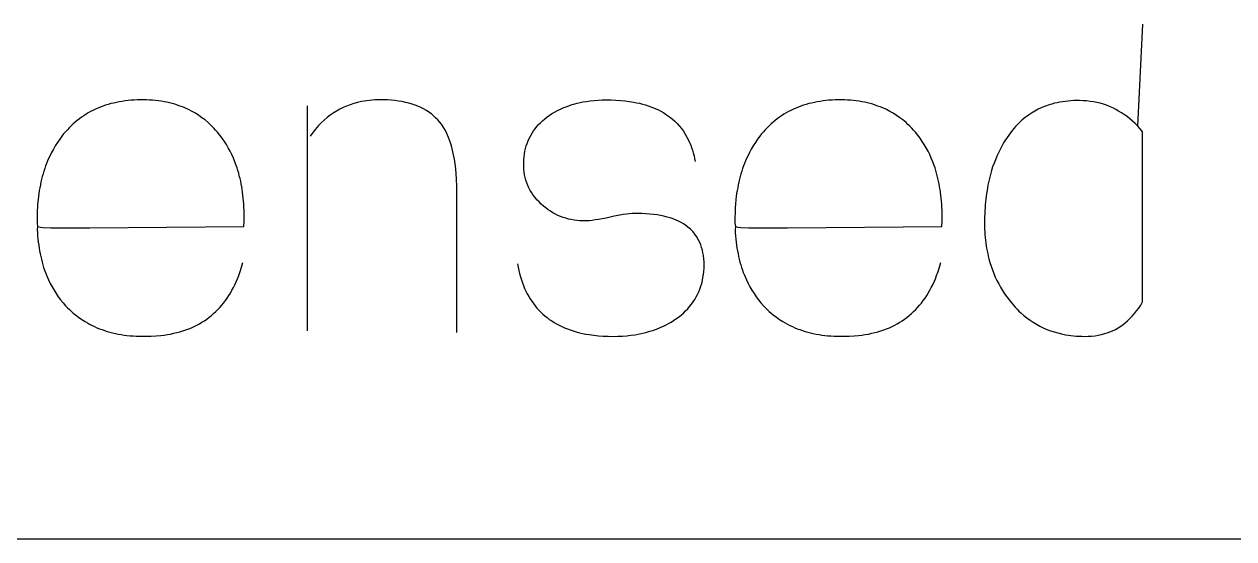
# Model space of a CAD drawing. Extents: x -180 to 180, y -173 to 173.
# Drawn here: x -33.56 to -21.93, y -11 to -6.05 of the extents above; entities that cross this region are included whole.
import ezdxf

# ---------------------------------------------------------------- set-up
doc = ezdxf.new("R2010")
doc.units = 0
doc.header["$MEASUREMENT"] = 0
doc.layers.get('0').update_dxf_attribs({"linetype": 'CONTINUOUS'})

msp = doc.modelspace()

# ---------------------------------------------------------------- linework, layer by layer
for p, q in [((-22.853, -7.034), (-22.804, -6.055)), ((-32.824, -6.851), (-32.849, -6.861)), ((-32.8, -6.842), (-32.824, -6.851)), ((-32.775, -6.833), (-32.8, -6.842)), ((-32.749, -6.825), (-32.775, -6.833)), ((-32.723, -6.818), (-32.749, -6.825)), ((-32.697, -6.812), (-32.723, -6.818)), ((-32.67, -6.806), (-32.697, -6.812)), ((-32.643, -6.8), (-32.67, -6.806)), ((-32.615, -6.796), (-32.643, -6.8)), ((-32.587, -6.792), (-32.615, -6.796)), ((-32.559, -6.788), (-32.587, -6.792)), ((-32.53, -6.786), (-32.559, -6.788)), ((-32.5, -6.784), (-32.53, -6.786)), ((-32.471, -6.783), (-32.5, -6.784)), ((-32.44, -6.782), (-32.471, -6.783)), ((-32.41, -6.782), (-32.44, -6.782)), ((-32.381, -6.783), (-32.41, -6.782)), ((-32.352, -6.784), (-32.381, -6.783)), ((-32.323, -6.786), (-32.352, -6.784)), ((-32.295, -6.788), (-32.323, -6.786)), ((-32.267, -6.792), (-32.295, -6.788)), ((-32.24, -6.795), (-32.267, -6.792)), ((-32.213, -6.8), (-32.24, -6.795)), ((-32.186, -6.805), (-32.213, -6.8)), ((-32.16, -6.811), (-32.186, -6.805)), ((-32.134, -6.817), (-32.16, -6.811)), ((-32.109, -6.824), (-32.134, -6.817)), ((-32.084, -6.832), (-32.109, -6.824)), ((-32.06, -6.841), (-32.084, -6.832)), ((-32.036, -6.85), (-32.06, -6.841)), ((-32.012, -6.859), (-32.036, -6.85)), ((-31.978, -6.875), (-32.012, -6.859)), ((-30.834, -9), (-30.835, -6.839)), ((-30.491, -6.856), (-30.524, -6.872)), ((-30.458, -6.841), (-30.491, -6.856)), ((-30.423, -6.828), (-30.458, -6.841)), ((-30.388, -6.817), (-30.423, -6.828)), ((-30.352, -6.807), (-30.388, -6.817)), ((-30.315, -6.799), (-30.352, -6.807)), ((-30.29, -6.794), (-30.315, -6.799)), ((-30.264, -6.791), (-30.29, -6.794)), ((-30.238, -6.787), (-30.264, -6.791)), ((-30.212, -6.785), (-30.238, -6.787)), ((-30.185, -6.783), (-30.212, -6.785)), ((-30.158, -6.782), (-30.185, -6.783)), ((-30.13, -6.782), (-30.158, -6.782)), ((-30.104, -6.782), (-30.13, -6.782)), ((-30.066, -6.783), (-30.104, -6.782)), ((-30.029, -6.786), (-30.066, -6.783)), ((-29.993, -6.789), (-30.029, -6.786)), ((-29.958, -6.794), (-29.993, -6.789)), ((-29.924, -6.799), (-29.958, -6.794)), ((-29.891, -6.806), (-29.924, -6.799)), ((-29.86, -6.813), (-29.891, -6.806)), ((-29.829, -6.822), (-29.86, -6.813)), ((-29.8, -6.832), (-29.829, -6.822)), ((-29.772, -6.843), (-29.8, -6.832)), ((-29.745, -6.855), (-29.772, -6.843)), ((-29.719, -6.868), (-29.745, -6.855)), ((-28.401, -6.87), (-28.37, -6.856)), ((-28.37, -6.856), (-28.339, -6.844)), ((-28.339, -6.844), (-28.315, -6.835)), ((-28.315, -6.835), (-28.29, -6.827)), ((-28.29, -6.827), (-28.265, -6.82)), ((-28.265, -6.82), (-28.24, -6.814)), ((-28.24, -6.814), (-28.214, -6.808)), ((-28.214, -6.808), (-28.187, -6.802)), ((-28.187, -6.802), (-28.151, -6.796)), ((-28.151, -6.796), (-28.115, -6.791)), ((-28.115, -6.791), (-28.077, -6.787)), ((-28.077, -6.787), (-28.039, -6.784)), ((-28.039, -6.784), (-28, -6.782)), ((-28, -6.782), (-27.96, -6.782)), ((-27.96, -6.782), (-27.913, -6.782)), ((-27.913, -6.782), (-27.868, -6.784)), ((-27.868, -6.784), (-27.823, -6.787)), ((-27.823, -6.787), (-27.781, -6.791)), ((-27.781, -6.791), (-27.739, -6.797)), ((-27.739, -6.797), (-27.699, -6.803)), ((-27.699, -6.803), (-27.67, -6.809)), ((-27.67, -6.809), (-27.641, -6.815)), ((-27.641, -6.815), (-27.613, -6.822)), ((-27.613, -6.822), (-27.586, -6.83)), ((-27.586, -6.83), (-27.559, -6.838)), ((-27.559, -6.838), (-27.534, -6.848)), ((-27.534, -6.848), (-27.509, -6.857)), ((-27.509, -6.857), (-27.484, -6.868)), ((-26.115, -6.851), (-26.14, -6.861)), ((-26.091, -6.842), (-26.115, -6.851)), ((-26.066, -6.833), (-26.091, -6.842)), ((-26.04, -6.825), (-26.066, -6.833)), ((-26.014, -6.818), (-26.04, -6.825)), ((-25.988, -6.812), (-26.014, -6.818)), ((-25.961, -6.806), (-25.988, -6.812)), ((-25.934, -6.8), (-25.961, -6.806)), ((-25.906, -6.796), (-25.934, -6.8)), ((-25.878, -6.792), (-25.906, -6.796)), ((-25.85, -6.788), (-25.878, -6.792)), ((-25.821, -6.786), (-25.85, -6.788)), ((-25.791, -6.784), (-25.821, -6.786)), ((-25.762, -6.783), (-25.791, -6.784)), ((-25.731, -6.782), (-25.762, -6.783)), ((-25.701, -6.782), (-25.731, -6.782)), ((-25.672, -6.783), (-25.701, -6.782)), ((-25.643, -6.784), (-25.672, -6.783)), ((-25.614, -6.786), (-25.643, -6.784)), ((-25.586, -6.788), (-25.614, -6.786)), ((-25.558, -6.792), (-25.586, -6.788)), ((-25.531, -6.795), (-25.558, -6.792)), ((-25.504, -6.8), (-25.531, -6.795)), ((-25.477, -6.805), (-25.504, -6.8)), ((-25.451, -6.811), (-25.477, -6.805)), ((-25.425, -6.817), (-25.451, -6.811)), ((-25.4, -6.824), (-25.425, -6.817)), ((-25.375, -6.832), (-25.4, -6.824)), ((-25.351, -6.841), (-25.375, -6.832)), ((-25.327, -6.85), (-25.351, -6.841)), ((-25.303, -6.859), (-25.327, -6.85)), ((-25.268, -6.875), (-25.303, -6.859)), ((-23.774, -6.856), (-23.808, -6.871)), ((-23.739, -6.842), (-23.774, -6.856)), ((-23.703, -6.829), (-23.739, -6.842)), ((-23.678, -6.822), (-23.703, -6.829)), ((-23.654, -6.815), (-23.678, -6.822)), ((-23.628, -6.809), (-23.654, -6.815)), ((-23.602, -6.804), (-23.628, -6.809)), ((-23.576, -6.8), (-23.602, -6.804)), ((-23.55, -6.796), (-23.576, -6.8)), ((-23.522, -6.793), (-23.55, -6.796)), ((-23.495, -6.791), (-23.522, -6.793)), ((-23.467, -6.789), (-23.495, -6.791)), ((-23.438, -6.789), (-23.467, -6.789)), ((-23.412, -6.789), (-23.438, -6.789)), ((-23.378, -6.79), (-23.412, -6.789)), ((-23.344, -6.792), (-23.378, -6.79)), ((-23.311, -6.796), (-23.344, -6.792)), ((-23.278, -6.801), (-23.311, -6.796)), ((-23.246, -6.807), (-23.278, -6.801)), ((-23.214, -6.815), (-23.246, -6.807)), ((-23.183, -6.824), (-23.214, -6.815)), ((-23.153, -6.834), (-23.183, -6.824)), ((-23.123, -6.846), (-23.153, -6.834)), ((-23.093, -6.859), (-23.123, -6.846)), ((-23.064, -6.873), (-23.093, -6.859)), ((-33.027, -6.964), (-33.047, -6.98)), ((-33.006, -6.949), (-33.027, -6.964)), ((-32.985, -6.934), (-33.006, -6.949)), ((-32.963, -6.92), (-32.985, -6.934)), ((-32.941, -6.907), (-32.963, -6.92)), ((-32.919, -6.895), (-32.941, -6.907)), ((-32.896, -6.883), (-32.919, -6.895)), ((-32.872, -6.872), (-32.896, -6.883)), ((-32.849, -6.861), (-32.872, -6.872)), ((-31.944, -6.892), (-31.978, -6.875)), ((-31.911, -6.911), (-31.944, -6.892)), ((-31.879, -6.931), (-31.911, -6.911)), ((-31.848, -6.953), (-31.879, -6.931)), ((-31.818, -6.975), (-31.848, -6.953)), ((-31.789, -7), (-31.818, -6.975)), ((-30.673, -6.976), (-30.701, -7.002)), ((-30.645, -6.952), (-30.673, -6.976)), ((-30.616, -6.93), (-30.645, -6.952)), ((-30.586, -6.909), (-30.616, -6.93)), ((-30.555, -6.89), (-30.586, -6.909)), ((-30.524, -6.872), (-30.555, -6.89)), ((-29.69, -6.885), (-29.719, -6.868)), ((-29.666, -6.9), (-29.69, -6.885)), ((-29.643, -6.917), (-29.666, -6.9)), ((-29.622, -6.934), (-29.643, -6.917)), ((-29.602, -6.953), (-29.622, -6.934)), ((-29.582, -6.973), (-29.602, -6.953)), ((-29.564, -6.994), (-29.582, -6.973)), ((-28.574, -6.982), (-28.553, -6.965)), ((-28.553, -6.965), (-28.532, -6.948)), ((-28.532, -6.948), (-28.509, -6.931)), ((-28.509, -6.931), (-28.487, -6.917)), ((-28.487, -6.917), (-28.459, -6.9)), ((-28.459, -6.9), (-28.43, -6.885)), ((-28.43, -6.885), (-28.401, -6.87)), ((-27.484, -6.868), (-27.461, -6.879)), ((-27.461, -6.879), (-27.438, -6.89)), ((-27.438, -6.89), (-27.409, -6.907)), ((-27.409, -6.907), (-27.381, -6.925)), ((-27.381, -6.925), (-27.354, -6.944)), ((-27.354, -6.944), (-27.328, -6.964)), ((-27.328, -6.964), (-27.304, -6.986)), ((-26.318, -6.964), (-26.338, -6.98)), ((-26.297, -6.949), (-26.318, -6.964)), ((-26.276, -6.934), (-26.297, -6.949)), ((-26.254, -6.92), (-26.276, -6.934)), ((-26.232, -6.907), (-26.254, -6.92)), ((-26.21, -6.895), (-26.232, -6.907)), ((-26.187, -6.883), (-26.21, -6.895)), ((-26.163, -6.872), (-26.187, -6.883)), ((-26.14, -6.861), (-26.163, -6.872)), ((-25.235, -6.892), (-25.268, -6.875)), ((-25.202, -6.911), (-25.235, -6.892)), ((-25.17, -6.931), (-25.202, -6.911)), ((-25.139, -6.953), (-25.17, -6.931)), ((-25.109, -6.975), (-25.139, -6.953)), ((-25.08, -7), (-25.109, -6.975)), ((-23.963, -6.975), (-23.991, -7.001)), ((-23.934, -6.951), (-23.963, -6.975)), ((-23.904, -6.929), (-23.934, -6.951)), ((-23.873, -6.908), (-23.904, -6.929)), ((-23.841, -6.889), (-23.873, -6.908)), ((-23.808, -6.871), (-23.841, -6.889)), ((-23.036, -6.889), (-23.064, -6.873)), ((-23.008, -6.905), (-23.036, -6.889)), ((-22.981, -6.924), (-23.008, -6.905)), ((-22.954, -6.943), (-22.981, -6.924)), ((-22.928, -6.964), (-22.954, -6.943)), ((-22.902, -6.986), (-22.928, -6.964)), ((-33.16, -7.089), (-33.178, -7.109)), ((-33.142, -7.069), (-33.16, -7.089)), ((-33.124, -7.05), (-33.142, -7.069)), ((-33.106, -7.031), (-33.124, -7.05)), ((-33.087, -7.013), (-33.106, -7.031)), ((-33.067, -6.996), (-33.087, -7.013)), ((-33.047, -6.98), (-33.067, -6.996)), ((-31.77, -7.017), (-31.789, -7)), ((-31.752, -7.035), (-31.77, -7.017)), ((-31.734, -7.053), (-31.752, -7.035)), ((-31.717, -7.072), (-31.734, -7.053)), ((-31.699, -7.092), (-31.717, -7.072)), ((-31.675, -7.122), (-31.699, -7.092)), ((-30.777, -7.088), (-30.793, -7.109)), ((-30.761, -7.068), (-30.777, -7.088)), ((-30.744, -7.048), (-30.761, -7.068)), ((-30.727, -7.029), (-30.744, -7.048)), ((-30.701, -7.002), (-30.727, -7.029)), ((-29.547, -7.016), (-29.564, -6.994)), ((-29.53, -7.04), (-29.547, -7.016)), ((-29.514, -7.067), (-29.53, -7.04)), ((-29.498, -7.096), (-29.514, -7.067)), ((-28.675, -7.101), (-28.661, -7.08)), ((-28.661, -7.08), (-28.646, -7.059)), ((-28.646, -7.059), (-28.629, -7.039)), ((-28.629, -7.039), (-28.612, -7.019)), ((-28.612, -7.019), (-28.594, -7.001)), ((-28.594, -7.001), (-28.574, -6.982)), ((-27.304, -6.986), (-27.281, -7.008)), ((-27.281, -7.008), (-27.26, -7.032)), ((-27.26, -7.032), (-27.239, -7.057)), ((-27.239, -7.057), (-27.22, -7.084)), ((-27.22, -7.084), (-27.202, -7.111)), ((-26.451, -7.089), (-26.468, -7.109)), ((-26.433, -7.069), (-26.451, -7.089)), ((-26.415, -7.05), (-26.433, -7.069)), ((-26.397, -7.031), (-26.415, -7.05)), ((-26.377, -7.013), (-26.397, -7.031)), ((-26.358, -6.996), (-26.377, -7.013)), ((-26.338, -6.98), (-26.358, -6.996)), ((-25.061, -7.017), (-25.08, -7)), ((-25.043, -7.035), (-25.061, -7.017)), ((-25.025, -7.053), (-25.043, -7.035)), ((-25.007, -7.072), (-25.025, -7.053)), ((-24.99, -7.092), (-25.007, -7.072)), ((-24.966, -7.122), (-24.99, -7.092)), ((-24.061, -7.077), (-24.077, -7.098)), ((-24.044, -7.057), (-24.061, -7.077)), ((-24.027, -7.038), (-24.044, -7.057)), ((-24.009, -7.019), (-24.027, -7.038)), ((-23.991, -7.001), (-24.009, -7.019)), ((-22.877, -7.01), (-22.902, -6.986)), ((-22.853, -7.034), (-22.877, -7.01)), ((-22.829, -7.06), (-22.853, -7.034)), ((-22.806, -7.088), (-22.829, -7.06)), ((-22.806, -8.723), (-22.806, -7.088)), ((-33.237, -7.19), (-33.258, -7.222)), ((-33.216, -7.159), (-33.237, -7.19)), ((-33.194, -7.129), (-33.216, -7.159)), ((-33.178, -7.109), (-33.194, -7.129)), ((-31.654, -7.151), (-31.675, -7.122)), ((-31.633, -7.181), (-31.654, -7.151)), ((-31.613, -7.211), (-31.633, -7.181)), ((-30.793, -7.109), (-30.809, -7.131)), ((-29.488, -7.12), (-29.498, -7.096)), ((-29.477, -7.144), (-29.488, -7.12)), ((-29.468, -7.169), (-29.477, -7.144)), ((-29.459, -7.195), (-29.468, -7.169)), ((-29.45, -7.223), (-29.459, -7.195)), ((-28.73, -7.225), (-28.722, -7.2)), ((-28.722, -7.2), (-28.713, -7.176)), ((-28.713, -7.176), (-28.703, -7.153)), ((-28.703, -7.153), (-28.691, -7.13)), ((-28.691, -7.13), (-28.675, -7.101)), ((-27.202, -7.111), (-27.186, -7.14)), ((-27.186, -7.14), (-27.171, -7.169)), ((-27.171, -7.169), (-27.16, -7.192)), ((-27.16, -7.192), (-27.15, -7.216)), ((-26.528, -7.19), (-26.548, -7.222)), ((-26.507, -7.159), (-26.528, -7.19)), ((-26.485, -7.129), (-26.507, -7.159)), ((-26.468, -7.109), (-26.485, -7.129)), ((-24.944, -7.151), (-24.966, -7.122)), ((-24.924, -7.181), (-24.944, -7.151)), ((-24.904, -7.211), (-24.924, -7.181)), ((-24.142, -7.196), (-24.16, -7.226)), ((-24.124, -7.166), (-24.142, -7.196)), ((-24.109, -7.142), (-24.124, -7.166)), ((-24.093, -7.12), (-24.109, -7.142)), ((-24.077, -7.098), (-24.093, -7.12)), ((-33.312, -7.322), (-33.322, -7.345)), ((-33.295, -7.287), (-33.312, -7.322)), ((-33.277, -7.254), (-33.295, -7.287)), ((-33.258, -7.222), (-33.277, -7.254)), ((-31.595, -7.243), (-31.613, -7.211)), ((-31.578, -7.275), (-31.595, -7.243)), ((-31.561, -7.308), (-31.578, -7.275)), ((-31.546, -7.342), (-31.561, -7.308)), ((-29.443, -7.251), (-29.45, -7.223)), ((-29.435, -7.28), (-29.443, -7.251)), ((-29.429, -7.311), (-29.435, -7.28)), ((-29.421, -7.353), (-29.429, -7.311)), ((-28.751, -7.329), (-28.748, -7.302)), ((-28.748, -7.302), (-28.743, -7.276)), ((-28.743, -7.276), (-28.737, -7.25)), ((-28.737, -7.25), (-28.73, -7.225)), ((-27.15, -7.216), (-27.141, -7.241)), ((-27.141, -7.241), (-27.133, -7.266)), ((-27.133, -7.266), (-27.125, -7.292)), ((-27.125, -7.292), (-27.118, -7.318)), ((-27.118, -7.318), (-27.112, -7.345)), ((-26.602, -7.322), (-26.613, -7.345)), ((-26.586, -7.287), (-26.602, -7.322)), ((-26.568, -7.254), (-26.586, -7.287)), ((-26.548, -7.222), (-26.568, -7.254)), ((-24.886, -7.243), (-24.904, -7.211)), ((-24.868, -7.275), (-24.886, -7.243)), ((-24.852, -7.308), (-24.868, -7.275)), ((-24.837, -7.342), (-24.852, -7.308)), ((-24.207, -7.323), (-24.221, -7.357)), ((-24.192, -7.29), (-24.207, -7.323)), ((-24.176, -7.258), (-24.192, -7.29)), ((-24.16, -7.226), (-24.176, -7.258)), ((-33.36, -7.442), (-33.368, -7.467)), ((-33.351, -7.417), (-33.36, -7.442)), ((-33.342, -7.393), (-33.351, -7.417)), ((-33.332, -7.368), (-33.342, -7.393)), ((-33.322, -7.345), (-33.332, -7.368)), ((-31.532, -7.377), (-31.546, -7.342)), ((-31.519, -7.412), (-31.532, -7.377)), ((-31.51, -7.436), (-31.519, -7.412)), ((-31.503, -7.461), (-31.51, -7.436)), ((-29.415, -7.397), (-29.421, -7.353)), ((-29.409, -7.443), (-29.415, -7.397)), ((-28.755, -7.385), (-28.754, -7.357)), ((-28.755, -7.419), (-28.755, -7.385)), ((-28.753, -7.447), (-28.755, -7.419)), ((-28.754, -7.357), (-28.751, -7.329)), ((-27.112, -7.345), (-27.106, -7.373)), ((-26.651, -7.442), (-26.659, -7.467)), ((-26.642, -7.417), (-26.651, -7.442)), ((-26.633, -7.393), (-26.642, -7.417)), ((-26.623, -7.368), (-26.633, -7.393)), ((-26.613, -7.345), (-26.623, -7.368)), ((-24.823, -7.377), (-24.837, -7.342)), ((-24.809, -7.412), (-24.823, -7.377)), ((-24.801, -7.436), (-24.809, -7.412)), ((-24.793, -7.461), (-24.801, -7.436)), ((-24.247, -7.426), (-24.258, -7.462)), ((-24.234, -7.391), (-24.247, -7.426)), ((-24.221, -7.357), (-24.234, -7.391)), ((-33.39, -7.545), (-33.396, -7.571)), ((-33.383, -7.518), (-33.39, -7.545)), ((-33.376, -7.492), (-33.383, -7.518)), ((-33.368, -7.467), (-33.376, -7.492)), ((-31.495, -7.486), (-31.503, -7.461)), ((-31.489, -7.511), (-31.495, -7.486)), ((-31.482, -7.537), (-31.489, -7.511)), ((-31.476, -7.563), (-31.482, -7.537)), ((-29.405, -7.491), (-29.409, -7.443)), ((-29.401, -7.541), (-29.405, -7.491)), ((-29.4, -7.567), (-29.401, -7.541)), ((-28.751, -7.474), (-28.753, -7.447)), ((-28.746, -7.501), (-28.751, -7.474)), ((-28.741, -7.528), (-28.746, -7.501)), ((-28.734, -7.554), (-28.741, -7.528)), ((-28.726, -7.579), (-28.734, -7.554)), ((-26.681, -7.545), (-26.687, -7.571)), ((-26.674, -7.518), (-26.681, -7.545)), ((-26.667, -7.492), (-26.674, -7.518)), ((-26.659, -7.467), (-26.667, -7.492)), ((-24.786, -7.486), (-24.793, -7.461)), ((-24.779, -7.511), (-24.786, -7.486)), ((-24.773, -7.537), (-24.779, -7.511)), ((-24.767, -7.563), (-24.773, -7.537)), ((-24.281, -7.549), (-24.287, -7.575)), ((-24.275, -7.524), (-24.281, -7.549)), ((-24.268, -7.499), (-24.275, -7.524)), ((-24.258, -7.462), (-24.268, -7.499)), ((-33.412, -7.654), (-33.417, -7.682)), ((-33.408, -7.626), (-33.412, -7.654)), ((-33.402, -7.598), (-33.408, -7.626)), ((-33.396, -7.571), (-33.402, -7.598)), ((-31.471, -7.589), (-31.476, -7.563)), ((-31.466, -7.616), (-31.471, -7.589)), ((-31.462, -7.643), (-31.466, -7.616)), ((-31.458, -7.67), (-31.462, -7.643)), ((-31.454, -7.698), (-31.458, -7.67)), ((-29.399, -7.593), (-29.4, -7.567)), ((-29.399, -7.619), (-29.399, -7.593)), ((-29.398, -7.646), (-29.399, -7.619)), ((-29.398, -9.018), (-29.398, -7.646)), ((-28.716, -7.604), (-28.726, -7.579)), ((-28.705, -7.628), (-28.716, -7.604)), ((-28.692, -7.652), (-28.705, -7.628)), ((-28.678, -7.675), (-28.692, -7.652)), ((-26.703, -7.654), (-26.708, -7.682)), ((-26.698, -7.626), (-26.703, -7.654)), ((-26.693, -7.598), (-26.698, -7.626)), ((-26.687, -7.571), (-26.693, -7.598)), ((-24.762, -7.589), (-24.767, -7.563)), ((-24.757, -7.616), (-24.762, -7.589)), ((-24.752, -7.643), (-24.757, -7.616)), ((-24.748, -7.67), (-24.752, -7.643)), ((-24.745, -7.698), (-24.748, -7.67)), ((-24.301, -7.653), (-24.306, -7.68)), ((-24.297, -7.627), (-24.301, -7.653)), ((-24.292, -7.6), (-24.297, -7.627)), ((-24.287, -7.575), (-24.292, -7.6)), ((-33.428, -7.783), (-33.43, -7.813)), ((-33.424, -7.739), (-33.428, -7.783)), ((-33.421, -7.71), (-33.424, -7.739)), ((-33.417, -7.682), (-33.421, -7.71)), ((-31.451, -7.726), (-31.454, -7.698)), ((-31.448, -7.755), (-31.451, -7.726)), ((-31.446, -7.784), (-31.448, -7.755)), ((-31.445, -7.813), (-31.446, -7.784)), ((-28.663, -7.698), (-28.678, -7.675)), ((-28.646, -7.72), (-28.663, -7.698)), ((-28.628, -7.742), (-28.646, -7.72)), ((-28.608, -7.762), (-28.628, -7.742)), ((-28.587, -7.783), (-28.608, -7.762)), ((-28.565, -7.802), (-28.587, -7.783)), ((-26.719, -7.783), (-26.721, -7.813)), ((-26.715, -7.739), (-26.719, -7.783)), ((-26.712, -7.71), (-26.715, -7.739)), ((-26.708, -7.682), (-26.712, -7.71)), ((-24.742, -7.726), (-24.745, -7.698)), ((-24.739, -7.755), (-24.742, -7.726)), ((-24.737, -7.784), (-24.739, -7.755)), ((-24.736, -7.813), (-24.737, -7.784)), ((-24.318, -7.791), (-24.32, -7.819)), ((-24.316, -7.762), (-24.318, -7.791)), ((-24.313, -7.735), (-24.316, -7.762)), ((-24.309, -7.707), (-24.313, -7.735)), ((-24.306, -7.68), (-24.309, -7.707)), ((-33.433, -7.874), (-33.434, -7.905)), ((-33.434, -7.905), (-33.434, -7.937)), ((-33.432, -7.844), (-33.433, -7.874)), ((-33.43, -7.813), (-33.432, -7.844)), ((-31.443, -7.842), (-31.445, -7.813)), ((-31.443, -7.872), (-31.443, -7.842)), ((-31.443, -7.903), (-31.443, -7.872)), ((-31.443, -7.943), (-31.443, -7.903)), ((-28.543, -7.82), (-28.565, -7.802)), ((-28.521, -7.837), (-28.543, -7.82)), ((-28.498, -7.852), (-28.521, -7.837)), ((-28.475, -7.867), (-28.498, -7.852)), ((-28.451, -7.88), (-28.475, -7.867)), ((-28.427, -7.892), (-28.451, -7.88)), ((-28.402, -7.902), (-28.427, -7.892)), ((-28.377, -7.912), (-28.402, -7.902)), ((-27.885, -7.901), (-27.963, -7.918)), ((-27.831, -7.89), (-27.885, -7.901)), ((-27.798, -7.884), (-27.831, -7.89)), ((-27.767, -7.88), (-27.798, -7.884)), ((-27.739, -7.876), (-27.767, -7.88)), ((-27.713, -7.874), (-27.739, -7.876)), ((-27.684, -7.873), (-27.713, -7.874)), ((-27.659, -7.873), (-27.684, -7.873)), ((-27.619, -7.874), (-27.659, -7.873)), ((-27.58, -7.876), (-27.619, -7.874)), ((-27.543, -7.879), (-27.58, -7.876)), ((-27.507, -7.883), (-27.543, -7.879)), ((-27.472, -7.887), (-27.507, -7.883)), ((-27.439, -7.893), (-27.472, -7.887)), ((-27.407, -7.9), (-27.439, -7.893)), ((-27.376, -7.908), (-27.407, -7.9)), ((-26.724, -7.874), (-26.725, -7.905)), ((-26.725, -7.905), (-26.725, -7.937)), ((-26.723, -7.844), (-26.724, -7.874)), ((-26.721, -7.813), (-26.723, -7.844)), ((-24.734, -7.842), (-24.736, -7.813)), ((-24.734, -7.872), (-24.734, -7.842)), ((-24.733, -7.903), (-24.734, -7.872)), ((-24.734, -7.943), (-24.733, -7.903)), ((-24.324, -7.907), (-24.325, -7.936)), ((-24.323, -7.877), (-24.324, -7.907)), ((-24.322, -7.848), (-24.323, -7.877)), ((-24.32, -7.819), (-24.322, -7.848)), ((-33.434, -7.937), (-33.434, -7.968)), ((-33.434, -7.968), (-33.428, -8)), ((-33.428, -8), (-33.432, -8.03)), ((-33.428, -8), (-33.402, -8.005)), ((-33.402, -8.005), (-33.377, -8.007)), ((-33.377, -8.007), (-33.3, -8.01)), ((-33.3, -8.01), (-33.23, -8.011)), ((-33.23, -8.011), (-32.927, -8.013)), ((-32.927, -8.013), (-31.445, -8)), ((-31.445, -8), (-31.443, -7.943)), ((-28.351, -7.92), (-28.377, -7.912)), ((-28.325, -7.927), (-28.351, -7.92)), ((-28.298, -7.933), (-28.325, -7.927)), ((-28.271, -7.938), (-28.298, -7.933)), ((-28.243, -7.942), (-28.271, -7.938)), ((-28.215, -7.944), (-28.243, -7.942)), ((-28.186, -7.945), (-28.215, -7.944)), ((-28.155, -7.945), (-28.186, -7.945)), ((-28.124, -7.943), (-28.155, -7.945)), ((-28.096, -7.94), (-28.124, -7.943)), ((-28.067, -7.936), (-28.096, -7.94)), ((-28.035, -7.931), (-28.067, -7.936)), ((-28, -7.925), (-28.035, -7.931)), ((-27.963, -7.918), (-28, -7.925)), ((-27.347, -7.916), (-27.376, -7.908)), ((-27.318, -7.926), (-27.347, -7.916)), ((-27.291, -7.937), (-27.318, -7.926)), ((-27.266, -7.948), (-27.291, -7.937)), ((-27.241, -7.961), (-27.266, -7.948)), ((-27.218, -7.974), (-27.241, -7.961)), ((-27.197, -7.989), (-27.218, -7.974)), ((-27.176, -8.004), (-27.197, -7.989)), ((-27.152, -8.025), (-27.176, -8.004)), ((-26.725, -7.937), (-26.725, -7.968)), ((-26.725, -7.968), (-26.719, -8)), ((-26.719, -8), (-26.723, -8.03)), ((-26.719, -8), (-26.693, -8.005)), ((-26.693, -8.005), (-26.668, -8.007)), ((-26.668, -8.007), (-26.591, -8.01)), ((-26.591, -8.01), (-26.521, -8.011)), ((-26.521, -8.011), (-26.218, -8.013)), ((-26.218, -8.013), (-24.735, -8)), ((-24.735, -8), (-24.734, -7.943)), ((-24.325, -7.936), (-24.325, -7.966)), ((-24.325, -7.966), (-24.325, -7.994)), ((-24.325, -7.994), (-24.324, -8.022)), ((-24.324, -8.022), (-24.323, -8.05)), ((-33.432, -8.03), (-33.43, -8.06)), ((-33.43, -8.06), (-33.428, -8.09)), ((-33.428, -8.09), (-33.425, -8.12)), ((-33.425, -8.12), (-33.422, -8.149)), ((-27.13, -8.047), (-27.152, -8.025)), ((-27.11, -8.071), (-27.13, -8.047)), ((-27.093, -8.096), (-27.11, -8.071)), ((-27.077, -8.123), (-27.093, -8.096)), ((-27.063, -8.151), (-27.077, -8.123)), ((-26.723, -8.03), (-26.721, -8.06)), ((-26.721, -8.06), (-26.719, -8.09)), ((-26.719, -8.09), (-26.716, -8.12)), ((-26.716, -8.12), (-26.713, -8.149)), ((-24.323, -8.05), (-24.321, -8.077)), ((-24.321, -8.077), (-24.319, -8.104)), ((-24.319, -8.104), (-24.316, -8.13)), ((-24.316, -8.13), (-24.313, -8.157)), ((-33.422, -8.149), (-33.418, -8.177)), ((-33.418, -8.177), (-33.414, -8.206)), ((-33.414, -8.206), (-33.409, -8.233)), ((-33.409, -8.233), (-33.404, -8.261)), ((-27.053, -8.175), (-27.063, -8.151)), ((-27.045, -8.199), (-27.053, -8.175)), ((-27.038, -8.225), (-27.045, -8.199)), ((-27.032, -8.252), (-27.038, -8.225)), ((-27.028, -8.279), (-27.032, -8.252)), ((-26.713, -8.149), (-26.709, -8.177)), ((-26.709, -8.177), (-26.705, -8.206)), ((-26.705, -8.206), (-26.7, -8.233)), ((-26.7, -8.233), (-26.695, -8.261)), ((-24.313, -8.157), (-24.309, -8.183)), ((-24.309, -8.183), (-24.305, -8.208)), ((-24.305, -8.208), (-24.301, -8.234)), ((-24.301, -8.234), (-24.295, -8.259)), ((-33.404, -8.261), (-33.398, -8.288)), ((-33.398, -8.288), (-33.392, -8.314)), ((-33.392, -8.314), (-33.385, -8.341)), ((-33.385, -8.341), (-33.378, -8.366)), ((-33.378, -8.366), (-33.37, -8.392)), ((-31.467, -8.388), (-31.455, -8.344)), ((-28.816, -8.356), (-28.81, -8.389)), ((-27.024, -8.308), (-27.028, -8.279)), ((-27.022, -8.337), (-27.024, -8.308)), ((-27.022, -8.368), (-27.022, -8.337)), ((-27.022, -8.399), (-27.022, -8.368)), ((-26.695, -8.261), (-26.689, -8.288)), ((-26.689, -8.288), (-26.683, -8.314)), ((-26.683, -8.314), (-26.676, -8.341)), ((-26.676, -8.341), (-26.668, -8.366)), ((-26.668, -8.366), (-26.661, -8.392)), ((-24.758, -8.388), (-24.746, -8.344)), ((-24.295, -8.259), (-24.29, -8.284)), ((-24.29, -8.284), (-24.284, -8.309)), ((-24.284, -8.309), (-24.273, -8.345)), ((-24.273, -8.345), (-24.262, -8.381)), ((-33.37, -8.392), (-33.361, -8.417)), ((-33.361, -8.417), (-33.353, -8.441)), ((-33.353, -8.441), (-33.343, -8.465)), ((-33.343, -8.465), (-33.333, -8.489)), ((-31.507, -8.501), (-31.495, -8.471)), ((-31.495, -8.471), (-31.481, -8.43)), ((-31.481, -8.43), (-31.467, -8.388)), ((-28.81, -8.389), (-28.803, -8.42)), ((-28.803, -8.42), (-28.795, -8.451)), ((-28.795, -8.451), (-28.787, -8.481)), ((-28.787, -8.481), (-28.778, -8.51)), ((-27.032, -8.489), (-27.027, -8.46)), ((-27.027, -8.46), (-27.024, -8.43)), ((-27.024, -8.43), (-27.022, -8.399)), ((-26.661, -8.392), (-26.652, -8.417)), ((-26.652, -8.417), (-26.644, -8.441)), ((-26.644, -8.441), (-26.634, -8.465)), ((-26.634, -8.465), (-26.624, -8.489)), ((-24.798, -8.501), (-24.786, -8.471)), ((-24.786, -8.471), (-24.772, -8.43)), ((-24.772, -8.43), (-24.758, -8.388)), ((-24.262, -8.381), (-24.25, -8.416)), ((-24.25, -8.416), (-24.236, -8.451)), ((-24.236, -8.451), (-24.222, -8.485)), ((-24.222, -8.485), (-24.206, -8.518)), ((-33.333, -8.489), (-33.323, -8.512)), ((-33.323, -8.512), (-33.307, -8.546)), ((-33.307, -8.546), (-33.289, -8.58)), ((-33.289, -8.58), (-33.27, -8.612)), ((-31.56, -8.612), (-31.546, -8.585)), ((-31.546, -8.585), (-31.532, -8.558)), ((-31.532, -8.558), (-31.519, -8.53)), ((-31.519, -8.53), (-31.507, -8.501)), ((-28.778, -8.51), (-28.768, -8.539)), ((-28.768, -8.539), (-28.757, -8.567)), ((-28.757, -8.567), (-28.746, -8.594)), ((-28.746, -8.594), (-28.734, -8.62)), ((-27.071, -8.626), (-27.061, -8.6)), ((-27.061, -8.6), (-27.052, -8.573)), ((-27.052, -8.573), (-27.044, -8.545)), ((-27.044, -8.545), (-27.037, -8.517)), ((-27.037, -8.517), (-27.032, -8.489)), ((-26.624, -8.489), (-26.614, -8.512)), ((-26.614, -8.512), (-26.598, -8.546)), ((-26.598, -8.546), (-26.58, -8.58)), ((-26.58, -8.58), (-26.561, -8.612)), ((-24.851, -8.612), (-24.837, -8.585)), ((-24.837, -8.585), (-24.823, -8.558)), ((-24.823, -8.558), (-24.81, -8.53)), ((-24.81, -8.53), (-24.798, -8.501)), ((-24.206, -8.518), (-24.189, -8.551)), ((-24.189, -8.551), (-24.171, -8.583)), ((-24.171, -8.583), (-24.152, -8.614)), ((-33.27, -8.612), (-33.25, -8.643)), ((-33.25, -8.643), (-33.229, -8.674)), ((-33.229, -8.674), (-33.207, -8.703)), ((-33.207, -8.703), (-33.184, -8.732)), ((-31.64, -8.734), (-31.623, -8.711)), ((-31.623, -8.711), (-31.606, -8.687)), ((-31.606, -8.687), (-31.59, -8.663)), ((-31.59, -8.663), (-31.575, -8.638)), ((-31.575, -8.638), (-31.56, -8.612)), ((-28.734, -8.62), (-28.721, -8.645)), ((-28.721, -8.645), (-28.707, -8.67)), ((-28.707, -8.67), (-28.693, -8.694)), ((-28.693, -8.694), (-28.678, -8.717)), ((-28.678, -8.717), (-28.662, -8.739)), ((-27.125, -8.723), (-27.11, -8.7)), ((-27.11, -8.7), (-27.096, -8.676)), ((-27.096, -8.676), (-27.083, -8.651)), ((-27.083, -8.651), (-27.071, -8.626)), ((-26.561, -8.612), (-26.541, -8.643)), ((-26.541, -8.643), (-26.52, -8.674)), ((-26.52, -8.674), (-26.498, -8.703)), ((-26.498, -8.703), (-26.475, -8.732)), ((-24.931, -8.734), (-24.914, -8.711)), ((-24.914, -8.711), (-24.897, -8.687)), ((-24.897, -8.687), (-24.881, -8.663)), ((-24.881, -8.663), (-24.866, -8.638)), ((-24.866, -8.638), (-24.851, -8.612)), ((-24.152, -8.614), (-24.132, -8.645)), ((-24.132, -8.645), (-24.111, -8.675)), ((-24.111, -8.675), (-24.088, -8.705)), ((-24.088, -8.705), (-24.064, -8.735)), ((-33.184, -8.732), (-33.159, -8.76)), ((-33.159, -8.76), (-33.141, -8.779)), ((-33.141, -8.779), (-33.123, -8.797)), ((-33.123, -8.797), (-33.104, -8.815)), ((-33.104, -8.815), (-33.085, -8.831)), ((-33.085, -8.831), (-33.065, -8.848)), ((-31.758, -8.854), (-31.737, -8.836)), ((-31.737, -8.836), (-31.716, -8.817)), ((-31.716, -8.817), (-31.696, -8.797)), ((-31.696, -8.797), (-31.677, -8.777)), ((-31.677, -8.777), (-31.658, -8.756)), ((-31.658, -8.756), (-31.64, -8.734)), ((-28.662, -8.739), (-28.645, -8.761)), ((-28.645, -8.761), (-28.628, -8.782)), ((-28.628, -8.782), (-28.61, -8.802)), ((-28.61, -8.802), (-28.591, -8.821)), ((-28.591, -8.821), (-28.572, -8.84)), ((-27.243, -8.85), (-27.22, -8.83)), ((-27.22, -8.83), (-27.199, -8.81)), ((-27.199, -8.81), (-27.179, -8.79)), ((-27.179, -8.79), (-27.16, -8.768)), ((-27.16, -8.768), (-27.142, -8.746)), ((-27.142, -8.746), (-27.125, -8.723)), ((-26.475, -8.732), (-26.45, -8.76)), ((-26.45, -8.76), (-26.432, -8.779)), ((-26.432, -8.779), (-26.414, -8.797)), ((-26.414, -8.797), (-26.395, -8.815)), ((-26.395, -8.815), (-26.376, -8.831)), ((-26.376, -8.831), (-26.356, -8.848)), ((-25.049, -8.854), (-25.028, -8.836)), ((-25.028, -8.836), (-25.007, -8.817)), ((-25.007, -8.817), (-24.987, -8.797)), ((-24.987, -8.797), (-24.968, -8.777)), ((-24.968, -8.777), (-24.949, -8.756)), ((-24.949, -8.756), (-24.931, -8.734)), ((-24.064, -8.735), (-24.047, -8.755)), ((-24.047, -8.755), (-24.03, -8.774)), ((-24.03, -8.774), (-24.012, -8.793)), ((-24.012, -8.793), (-23.994, -8.811)), ((-23.994, -8.811), (-23.975, -8.828)), ((-23.975, -8.828), (-23.947, -8.853)), ((-22.905, -8.86), (-22.883, -8.836)), ((-22.883, -8.836), (-22.863, -8.81)), ((-22.863, -8.81), (-22.843, -8.782)), ((-22.843, -8.782), (-22.824, -8.754)), ((-22.824, -8.754), (-22.806, -8.723)), ((-33.065, -8.848), (-33.035, -8.871)), ((-33.035, -8.871), (-33.004, -8.893)), ((-33.004, -8.893), (-32.972, -8.913)), ((-32.972, -8.913), (-32.95, -8.926)), ((-32.95, -8.926), (-32.928, -8.938)), ((-32.928, -8.938), (-32.905, -8.95)), ((-32.905, -8.95), (-32.882, -8.961)), ((-31.923, -8.959), (-31.898, -8.946)), ((-31.898, -8.946), (-31.873, -8.933)), ((-31.873, -8.933), (-31.848, -8.919)), ((-31.848, -8.919), (-31.825, -8.904)), ((-31.825, -8.904), (-31.802, -8.888)), ((-31.802, -8.888), (-31.779, -8.871)), ((-31.779, -8.871), (-31.758, -8.854)), ((-28.572, -8.84), (-28.551, -8.857)), ((-28.551, -8.857), (-28.53, -8.874)), ((-28.53, -8.874), (-28.509, -8.891)), ((-28.509, -8.891), (-28.486, -8.906)), ((-28.486, -8.906), (-28.463, -8.921)), ((-28.463, -8.921), (-28.439, -8.935)), ((-28.439, -8.935), (-28.414, -8.948)), ((-28.414, -8.948), (-28.389, -8.96)), ((-27.412, -8.956), (-27.387, -8.944)), ((-27.387, -8.944), (-27.363, -8.931)), ((-27.363, -8.931), (-27.339, -8.917)), ((-27.339, -8.917), (-27.316, -8.903)), ((-27.316, -8.903), (-27.292, -8.887)), ((-27.292, -8.887), (-27.267, -8.869)), ((-27.267, -8.869), (-27.243, -8.85)), ((-26.356, -8.848), (-26.326, -8.871)), ((-26.326, -8.871), (-26.295, -8.893)), ((-26.295, -8.893), (-26.263, -8.913)), ((-26.263, -8.913), (-26.241, -8.926)), ((-26.241, -8.926), (-26.219, -8.938)), ((-26.219, -8.938), (-26.196, -8.95)), ((-26.196, -8.95), (-26.172, -8.961)), ((-25.214, -8.959), (-25.189, -8.946)), ((-25.189, -8.946), (-25.164, -8.933)), ((-25.164, -8.933), (-25.139, -8.919)), ((-25.139, -8.919), (-25.116, -8.904)), ((-25.116, -8.904), (-25.093, -8.888)), ((-25.093, -8.888), (-25.07, -8.871)), ((-25.07, -8.871), (-25.049, -8.854)), ((-23.947, -8.853), (-23.917, -8.877)), ((-23.917, -8.877), (-23.887, -8.899)), ((-23.887, -8.899), (-23.857, -8.919)), ((-23.857, -8.919), (-23.825, -8.938)), ((-23.825, -8.938), (-23.793, -8.956)), ((-23.015, -8.955), (-22.994, -8.941)), ((-22.994, -8.941), (-22.974, -8.925)), ((-22.974, -8.925), (-22.95, -8.905)), ((-22.95, -8.905), (-22.927, -8.883)), ((-22.927, -8.883), (-22.905, -8.86)), ((-32.882, -8.961), (-32.858, -8.971)), ((-32.858, -8.971), (-32.834, -8.981)), ((-32.834, -8.981), (-32.809, -8.99)), ((-32.809, -8.99), (-32.784, -8.999)), ((-32.784, -8.999), (-32.759, -9.007)), ((-32.759, -9.007), (-32.733, -9.014)), ((-32.733, -9.014), (-32.707, -9.021)), ((-32.707, -9.021), (-32.68, -9.027)), ((-32.68, -9.027), (-32.653, -9.032)), ((-32.653, -9.032), (-32.625, -9.037)), ((-32.625, -9.037), (-32.597, -9.042)), ((-32.597, -9.042), (-32.569, -9.045)), ((-32.569, -9.045), (-32.54, -9.048)), ((-32.54, -9.048), (-32.511, -9.051)), ((-32.511, -9.051), (-32.481, -9.053)), ((-32.481, -9.053), (-32.451, -9.054)), ((-32.451, -9.054), (-32.42, -9.054)), ((-32.42, -9.054), (-32.381, -9.054)), ((-32.381, -9.054), (-32.335, -9.053)), ((-32.335, -9.053), (-32.289, -9.05)), ((-32.289, -9.05), (-32.245, -9.046)), ((-32.245, -9.046), (-32.213, -9.042)), ((-32.213, -9.042), (-32.181, -9.037)), ((-32.181, -9.037), (-32.15, -9.032)), ((-32.15, -9.032), (-32.119, -9.025)), ((-32.119, -9.025), (-32.089, -9.018)), ((-32.089, -9.018), (-32.06, -9.01)), ((-32.06, -9.01), (-32.031, -9.001)), ((-32.031, -9.001), (-32.003, -8.992)), ((-32.003, -8.992), (-31.976, -8.982)), ((-31.976, -8.982), (-31.949, -8.971)), ((-31.949, -8.971), (-31.923, -8.959)), ((-28.389, -8.96), (-28.362, -8.972)), ((-28.362, -8.972), (-28.335, -8.983)), ((-28.335, -8.983), (-28.308, -8.993)), ((-28.308, -8.993), (-28.279, -9.002)), ((-28.279, -9.002), (-28.25, -9.011)), ((-28.25, -9.011), (-28.22, -9.019)), ((-28.22, -9.019), (-28.189, -9.026)), ((-28.189, -9.026), (-28.158, -9.032)), ((-28.158, -9.032), (-28.126, -9.037)), ((-28.126, -9.037), (-28.082, -9.044)), ((-28.082, -9.044), (-28.037, -9.048)), ((-28.037, -9.048), (-27.99, -9.052)), ((-27.99, -9.052), (-27.942, -9.054)), ((-27.942, -9.054), (-27.893, -9.055)), ((-27.893, -9.055), (-27.849, -9.054)), ((-27.849, -9.054), (-27.807, -9.052)), ((-27.807, -9.052), (-27.765, -9.049)), ((-27.765, -9.049), (-27.724, -9.044)), ((-27.724, -9.044), (-27.684, -9.039)), ((-27.684, -9.039), (-27.655, -9.034)), ((-27.655, -9.034), (-27.626, -9.028)), ((-27.626, -9.028), (-27.598, -9.021)), ((-27.598, -9.021), (-27.57, -9.014)), ((-27.57, -9.014), (-27.542, -9.006)), ((-27.542, -9.006), (-27.515, -8.998)), ((-27.515, -8.998), (-27.488, -8.988)), ((-27.488, -8.988), (-27.462, -8.978)), ((-27.462, -8.978), (-27.437, -8.967)), ((-27.437, -8.967), (-27.412, -8.956)), ((-26.172, -8.961), (-26.149, -8.971)), ((-26.149, -8.971), (-26.125, -8.981)), ((-26.125, -8.981), (-26.1, -8.99)), ((-26.1, -8.99), (-26.075, -8.999)), ((-26.075, -8.999), (-26.05, -9.007)), ((-26.05, -9.007), (-26.024, -9.014)), ((-26.024, -9.014), (-25.998, -9.021)), ((-25.998, -9.021), (-25.971, -9.027)), ((-25.971, -9.027), (-25.944, -9.032)), ((-25.944, -9.032), (-25.916, -9.037)), ((-25.916, -9.037), (-25.888, -9.042)), ((-25.888, -9.042), (-25.86, -9.045)), ((-25.86, -9.045), (-25.831, -9.048)), ((-25.831, -9.048), (-25.802, -9.051)), ((-25.802, -9.051), (-25.772, -9.053)), ((-25.772, -9.053), (-25.742, -9.054)), ((-25.742, -9.054), (-25.711, -9.054)), ((-25.711, -9.054), (-25.672, -9.054)), ((-25.672, -9.054), (-25.626, -9.053)), ((-25.626, -9.053), (-25.58, -9.05)), ((-25.58, -9.05), (-25.536, -9.046)), ((-25.536, -9.046), (-25.504, -9.042)), ((-25.504, -9.042), (-25.472, -9.037)), ((-25.472, -9.037), (-25.441, -9.032)), ((-25.441, -9.032), (-25.41, -9.025)), ((-25.41, -9.025), (-25.38, -9.018)), ((-25.38, -9.018), (-25.351, -9.01)), ((-25.351, -9.01), (-25.322, -9.001)), ((-25.322, -9.001), (-25.294, -8.992)), ((-25.294, -8.992), (-25.267, -8.982)), ((-25.267, -8.982), (-25.24, -8.971)), ((-25.24, -8.971), (-25.214, -8.959)), ((-23.793, -8.956), (-23.76, -8.972)), ((-23.76, -8.972), (-23.727, -8.987)), ((-23.727, -8.987), (-23.692, -9)), ((-23.692, -9), (-23.657, -9.012)), ((-23.657, -9.012), (-23.621, -9.022)), ((-23.621, -9.022), (-23.585, -9.031)), ((-23.585, -9.031), (-23.547, -9.039)), ((-23.547, -9.039), (-23.522, -9.043)), ((-23.522, -9.043), (-23.496, -9.046)), ((-23.496, -9.046), (-23.47, -9.049)), ((-23.47, -9.049), (-23.444, -9.052)), ((-23.444, -9.052), (-23.417, -9.053)), ((-23.417, -9.053), (-23.39, -9.054)), ((-23.39, -9.054), (-23.363, -9.055)), ((-23.363, -9.055), (-23.329, -9.054)), ((-23.329, -9.054), (-23.296, -9.052)), ((-23.296, -9.052), (-23.263, -9.048)), ((-23.263, -9.048), (-23.232, -9.043)), ((-23.232, -9.043), (-23.201, -9.036)), ((-23.201, -9.036), (-23.171, -9.028)), ((-23.171, -9.028), (-23.146, -9.021)), ((-23.146, -9.021), (-23.122, -9.012)), ((-23.122, -9.012), (-23.094, -9)), ((-23.094, -9), (-23.067, -8.987)), ((-23.067, -8.987), (-23.041, -8.972)), ((-23.041, -8.972), (-23.015, -8.955)), ((-179.908, -11), (116.091, -11))]:
    msp.add_line(p, q)

doc.saveas('drawing.dxf')
